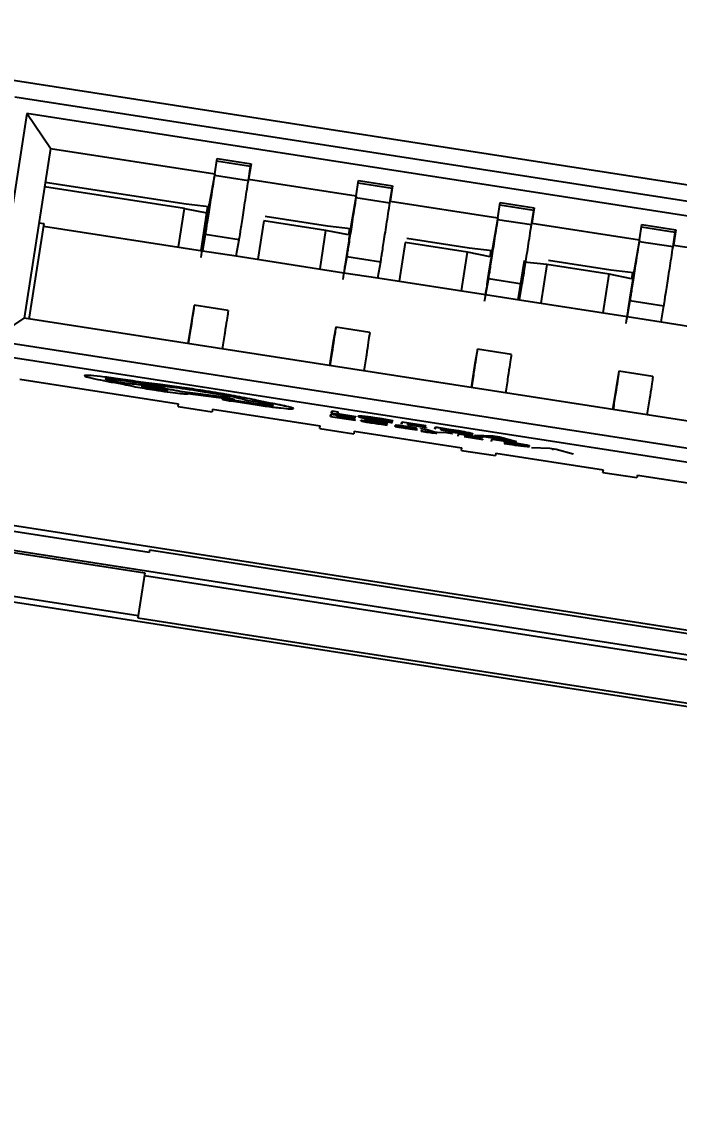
# Model space of a CAD drawing. Header units: millimetres. Extents: x -294 to 2792, y 5 to 1659.
# Drawn here: x 2318.003 to 2320.297, y 868.666 to 872.488 of the extents above; entities that cross this region are included whole.
import ezdxf

# ---------------------------------------------------------------- set-up
doc = ezdxf.new("R2010")
doc.units = ezdxf.units.MM
doc.layers.get('0').update_dxf_attribs({"lineweight": 18})
doc.styles.get("Standard").update_dxf_attribs({"font": 'txt.shx'})
doc.dimstyles.new('ISO-25', dxfattribs={"dimtxt": 2.5, "dimasz": 2.5, "dimexe": 1.25, "dimexo": 0.625, "dimtad": 1, "dimtxsty": 'Standard', "dimcen": 2.5, "dimdle": 5, "dimadec": 0, "dimazin": 0, "dimtfac": 1, "dimtmove": 0, "dimatfit": 3, "dimfxl": 1, "dimarcsym": 0})

# ---------------------------------------------------------------- blocks, each defined once
blk = doc.blocks.new('*X11')
for points in [[(2253.2207, 1111.43), (2254.388, 1111.2241), (2254.4218, 1114.829)], [(2188.2236, 742.8133), (2189.3909, 742.6075), (2188.1898, 739.2084)]]:
    blk.add_hatch(color=0).paths.add_polyline_path(points, flags=0)
at = {"color": 0, "lineweight": -2}
for p, q in [((2368.1466, 1094.7763), (2253.437, 1115.0027)), ((2253.8043, 1111.3271), (2221.9345, 930.5844)), ((2188.8073, 742.7104), (2220.6771, 923.4531)), ((2301.9145, 719.1557), (2187.205, 739.3821))]:
    blk.add_line(p, q, dxfattribs=at)
at = {"color": 0, "insert": (2221.3058, 927.0187), "char_height": 3.5, "width": 23.5, "attachment_point": 5}
blk.add_mtext('381,42', dxfattribs=at)

msp = doc.modelspace()

# ---------------------------------------------------------------- linework, layer by layer
at = {"color": 7, "linetype": 'Continuous', "lineweight": 25}
for p, q in [((2317.1299, 872.4151), (2331.592, 870.1726)), ((2322.0108, 871.6003), (2317.979, 872.2255)), ((2318.0208, 872.1685), (2317.8983, 871.3787)), ((2321.9538, 871.5586), (2318.0208, 872.1685)), ((2318.103, 872.0469), (2318.0208, 872.1685)), ((2318.103, 872.0469), (2318.0111, 871.4546)), ((2318.103, 872.0469), (2318.6761, 871.9581)), ((2318.6761, 871.9581), (2318.6844, 872.0112)), ((2318.8014, 871.9835), (2318.683, 872.0019)), ((2318.6844, 872.0112), (2318.803, 871.9928)), ((2318.803, 871.9928), (2318.7947, 871.9397)), ((2318.8014, 871.9835), (2318.803, 871.9928)), ((2318.6751, 871.9526), (2318.6574, 871.8522)), ((2318.6761, 871.9581), (2318.6751, 871.9526)), ((2318.7937, 871.9342), (2318.6751, 871.9526)), ((2318.7937, 871.9342), (2318.8014, 871.9835)), ((2318.5705, 871.8377), (2318.0823, 871.9134)), ((2318.5762, 871.8522), (2318.0846, 871.9284)), ((2318.7937, 871.9342), (2318.7947, 871.9397)), ((2318.7947, 871.9397), (2319.1702, 871.8815)), ((2319.1702, 871.8815), (2319.1785, 871.9346)), ((2319.2955, 871.9069), (2319.1771, 871.9253)), ((2319.1785, 871.9346), (2319.2971, 871.9162)), ((2319.2971, 871.9162), (2319.2888, 871.8631)), ((2319.2955, 871.9069), (2319.2971, 871.9162)), ((2319.1692, 871.876), (2319.1515, 871.7756)), ((2319.1702, 871.8815), (2319.1692, 871.876)), ((2319.1692, 871.876), (2319.2878, 871.8576)), ((2319.2878, 871.8576), (2319.2955, 871.9069)), ((2318.5496, 871.7031), (2318.5705, 871.8377)), ((2318.5705, 871.8377), (2318.649, 871.822)), ((2318.6559, 871.8434), (2318.5762, 871.8522)), ((2318.6487, 871.822), (2318.6521, 871.8438)), ((2319.2878, 871.8576), (2319.2888, 871.8631)), ((2319.2888, 871.8631), (2319.6643, 871.8048)), ((2319.6643, 871.8048), (2319.6726, 871.858)), ((2319.7896, 871.8303), (2319.6712, 871.8487)), ((2319.6726, 871.858), (2319.7912, 871.8396)), ((2319.7912, 871.8396), (2319.7829, 871.7865)), ((2319.7896, 871.8303), (2319.7912, 871.8396)), ((2318.6286, 871.6908), (2318.649, 871.822)), ((2318.8472, 871.7948), (2318.8263, 871.6601)), ((2319.0646, 871.7611), (2318.8472, 871.7948)), ((2319.0703, 871.7755), (2318.8529, 871.8092)), ((2319.6633, 871.7993), (2319.6456, 871.699)), ((2319.6643, 871.8048), (2319.6633, 871.7993)), ((2319.6633, 871.7993), (2319.7819, 871.781)), ((2319.7819, 871.781), (2319.7896, 871.8303)), ((2318.0797, 871.7848), (2318.0281, 871.452)), ((2318.0627, 871.7875), (2318.0797, 871.7848)), ((2318.0784, 871.7761), (2318.6331, 871.6901)), ((2319.0437, 871.6264), (2319.0646, 871.7611)), ((2319.143, 871.7454), (2319.0646, 871.7611)), ((2319.15, 871.7667), (2319.0703, 871.7755)), ((2319.1461, 871.7672), (2319.1428, 871.7454)), ((2319.7819, 871.781), (2319.7829, 871.7865)), ((2319.7829, 871.7865), (2320.1584, 871.7282)), ((2320.1584, 871.7282), (2320.1667, 871.7813)), ((2320.2837, 871.7537), (2320.1652, 871.7721)), ((2320.1667, 871.7813), (2320.2853, 871.763)), ((2320.2853, 871.763), (2320.277, 871.7098)), ((2320.2837, 871.7537), (2320.2853, 871.763)), ((2318.643, 871.7465), (2318.6331, 871.6901)), ((2318.7616, 871.7281), (2318.643, 871.7465)), ((2318.7516, 871.6717), (2318.7616, 871.7281)), ((2319.3413, 871.7182), (2319.3204, 871.5835)), ((2319.5587, 871.6845), (2319.3413, 871.7182)), ((2319.5644, 871.6989), (2319.347, 871.7326)), ((2320.1574, 871.7227), (2320.1397, 871.6224)), ((2320.1584, 871.7282), (2320.1574, 871.7227)), ((2320.1574, 871.7227), (2320.276, 871.7043)), ((2320.276, 871.7043), (2320.2837, 871.7537)), ((2318.6331, 871.6901), (2318.7516, 871.6717)), ((2319.5378, 871.5498), (2319.5587, 871.6845)), ((2319.6371, 871.6688), (2319.5587, 871.6845)), ((2319.6441, 871.6901), (2319.5644, 871.6989)), ((2319.6402, 871.6906), (2319.6369, 871.6688)), ((2320.276, 871.7043), (2320.277, 871.7098)), ((2320.277, 871.7098), (2320.6525, 871.6516)), ((2318.7516, 871.6717), (2319.1272, 871.6135)), ((2319.1371, 871.6698), (2319.1272, 871.6135)), ((2319.1371, 871.6698), (2319.2557, 871.6515)), ((2319.2457, 871.5951), (2319.2557, 871.6515)), ((2319.7357, 871.5188), (2319.7569, 871.6557)), ((2319.8354, 871.6416), (2319.7561, 871.6503)), ((2320.0585, 871.6223), (2319.8411, 871.656)), ((2319.1272, 871.6135), (2319.2457, 871.5951)), ((2319.8354, 871.6416), (2319.8145, 871.5069)), ((2320.0528, 871.6079), (2319.8354, 871.6416)), ((2320.0319, 871.4732), (2320.0528, 871.6079)), ((2320.1312, 871.5921), (2320.0528, 871.6079)), ((2320.1382, 871.6135), (2320.0585, 871.6223)), ((2320.1343, 871.6139), (2320.131, 871.5922)), ((2319.2457, 871.5951), (2319.6213, 871.5369)), ((2319.6312, 871.5932), (2319.6213, 871.5369)), ((2319.6312, 871.5932), (2319.7498, 871.5748)), ((2319.7398, 871.5185), (2319.7498, 871.5748)), ((2319.6213, 871.5369), (2319.7398, 871.5185)), ((2318.6048, 871.5), (2318.5948, 871.4433)), ((2318.7234, 871.4818), (2318.6048, 871.5002)), ((2319.7398, 871.5185), (2320.1153, 871.4603)), ((2320.1253, 871.5166), (2320.1153, 871.4603)), ((2320.1253, 871.5166), (2320.2439, 871.4982)), ((2320.2339, 871.4419), (2320.2439, 871.4982)), ((2317.8983, 871.3787), (2318.0111, 871.4546)), ((2321.7465, 870.8754), (2318.0111, 871.4546)), ((2320.1153, 871.4603), (2320.2339, 871.4419)), ((2318.5948, 871.4433), (2318.5828, 871.366)), ((2319.0989, 871.4234), (2319.0889, 871.3667)), ((2319.2175, 871.4052), (2319.0989, 871.4236)), ((2320.2339, 871.4419), (2320.6094, 871.3837)), ((2317.8983, 871.3787), (2321.8313, 870.7688)), ((2321.8731, 870.7118), (2317.8413, 871.337)), ((2319.0889, 871.3667), (2319.0769, 871.2893)), ((2319.593, 871.3468), (2319.583, 871.2901)), ((2319.7116, 871.3286), (2319.593, 871.3469)), ((2319.583, 871.2901), (2319.571, 871.2127)), ((2320.0871, 871.2701), (2320.0771, 871.2135)), ((2320.2057, 871.2519), (2320.0871, 871.2703)), ((2317.9956, 871.2418), (2318.5504, 871.1558)), ((2318.2222, 871.255), (2318.222, 871.254)), ((2318.2941, 871.243), (2318.2942, 871.2439)), ((2318.3611, 871.2278), (2318.3613, 871.2288)), ((2318.4362, 871.229), (2318.41, 871.2332)), ((2318.4872, 871.2234), (2318.4362, 871.229)), ((2318.4364, 871.23), (2318.4874, 871.2243)), ((2318.4872, 871.2234), (2318.4874, 871.2243)), ((2318.4663, 871.2086), (2318.4661, 871.2076)), ((2318.7092, 871.179), (2318.5548, 871.1994)), ((2318.555, 871.2003), (2318.7093, 871.18)), ((2318.5823, 871.1916), (2318.5824, 871.1921)), ((2318.5824, 871.1921), (2318.7437, 871.1709)), ((2318.6251, 871.2039), (2318.6252, 871.2049)), ((2320.0771, 871.2135), (2320.0651, 871.1361)), ((2318.5489, 871.1471), (2318.5504, 871.1558)), ((2318.5489, 871.1471), (2318.6675, 871.1287)), ((2318.7022, 871.1728), (2318.7024, 871.1738)), ((2318.7092, 871.179), (2318.7093, 871.18)), ((2318.7437, 871.1709), (2318.7092, 871.179)), ((2318.7093, 871.18), (2318.7439, 871.1719)), ((2318.7348, 871.1662), (2318.8023, 871.1557)), ((2318.7382, 871.1689), (2318.7383, 871.1698)), ((2318.745, 871.1677), (2318.7382, 871.1689)), ((2318.7383, 871.1698), (2318.7452, 871.1687)), ((2318.7437, 871.1709), (2318.7439, 871.1719)), ((2318.745, 871.1677), (2318.7452, 871.1687)), ((2318.7965, 871.1597), (2318.745, 871.1677)), ((2318.7452, 871.1687), (2318.7966, 871.1607)), ((2318.7796, 871.1772), (2318.7798, 871.1782)), ((2318.7831, 871.1699), (2318.7922, 871.1684)), ((2318.7965, 871.1597), (2318.7966, 871.1607)), ((2318.8402, 871.1648), (2318.84, 871.1638)), ((2318.8801, 871.1508), (2318.8802, 871.1518)), ((2318.669, 871.1374), (2318.6675, 871.1287)), ((2318.669, 871.1374), (2319.0445, 871.0792)), ((2318.951, 871.1398), (2318.9511, 871.1408)), ((2319.0827, 871.1194), (2319.0803, 871.1125)), ((2319.0803, 871.1125), (2319.0804, 871.1135)), ((2319.0803, 871.1125), (2319.1667, 871.0991)), ((2319.0804, 871.1135), (2319.0828, 871.1204)), ((2319.0827, 871.1194), (2319.0828, 871.1204)), ((2319.0828, 871.1204), (2319.1656, 871.1075)), ((2319.0864, 871.1303), (2319.0841, 871.1234)), ((2319.0841, 871.1234), (2319.0842, 871.1244)), ((2319.0841, 871.1234), (2319.1688, 871.1103)), ((2319.0842, 871.1244), (2319.0866, 871.1313)), ((2319.0864, 871.1303), (2319.0866, 871.1313)), ((2319.1072, 871.1271), (2319.0864, 871.1303)), ((2319.0866, 871.1313), (2319.1073, 871.1281)), ((2319.1013, 871.1101), (2319.1021, 871.1124)), ((2319.167, 871.0999), (2319.1013, 871.1101)), ((2319.1014, 871.1111), (2319.1672, 871.1009)), ((2319.1021, 871.1124), (2319.1596, 871.1035)), ((2319.1025, 871.1142), (2319.16, 871.1052)), ((2319.1051, 871.121), (2319.1072, 871.1271)), ((2319.1691, 871.1111), (2319.1051, 871.121)), ((2319.1052, 871.122), (2319.1693, 871.112)), ((2319.1072, 871.1271), (2319.1073, 871.1281)), ((2319.1655, 871.1065), (2319.1656, 871.1075)), ((2319.1688, 871.1103), (2319.1691, 871.1111)), ((2319.1693, 871.112), (2319.1691, 871.1111)), ((2319.1766, 871.1126), (2319.1767, 871.1135)), ((2319.1984, 871.1092), (2319.1985, 871.1102)), ((2319.2007, 871.1116), (2319.2009, 871.1126)), ((2319.043, 871.0705), (2319.0445, 871.0792)), ((2319.043, 871.0705), (2319.1616, 871.0521)), ((2319.1599, 871.1043), (2319.16, 871.1052)), ((2319.1667, 871.0991), (2319.167, 871.0999)), ((2319.1672, 871.1009), (2319.167, 871.0999)), ((2319.1865, 871.0974), (2319.1866, 871.0984)), ((2319.1985, 871.0981), (2319.1987, 871.0991)), ((2319.1987, 871.0991), (2319.199, 871.0999)), ((2319.199, 871.0999), (2319.1988, 871.0989)), ((2319.2071, 871.0953), (2319.2069, 871.0943)), ((2319.2126, 871.0928), (2319.2127, 871.0938)), ((2319.2135, 871.1048), (2319.2136, 871.1058)), ((2319.2251, 871.0931), (2319.2253, 871.0941)), ((2319.2253, 871.0941), (2319.2594, 871.089)), ((2319.2278, 871.0902), (2319.228, 871.0912)), ((2319.2385, 871.0932), (2319.2387, 871.0942)), ((2319.2498, 871.0872), (2319.25, 871.0882)), ((2319.2545, 871.0977), (2319.2547, 871.0987)), ((2319.2581, 871.0849), (2319.2583, 871.0859)), ((2319.2584, 871.0857), (2319.2581, 871.0849)), ((2319.2581, 871.0849), (2319.2783, 871.0818)), ((2319.2583, 871.0859), (2319.2585, 871.0866)), ((2319.2588, 871.0869), (2319.259, 871.0879)), ((2319.2601, 871.1035), (2319.2603, 871.1044)), ((2319.2981, 871.0973), (2319.2601, 871.1035)), ((2319.2603, 871.1044), (2319.2983, 871.0982)), ((2319.2794, 871.085), (2319.2795, 871.0859)), ((2319.2959, 871.0908), (2319.2962, 871.0917)), ((2319.2962, 871.0917), (2319.2963, 871.0927)), ((2319.2978, 871.0963), (2319.2981, 871.0973)), ((2319.2981, 871.0973), (2319.2983, 871.0982)), ((2319.3056, 871.0777), (2319.3058, 871.0787)), ((2319.3058, 871.0787), (2319.3061, 871.0796)), ((2319.3061, 871.0796), (2319.3059, 871.0786)), ((2319.3069, 871.0811), (2319.3071, 871.0821)), ((2319.3202, 871.0801), (2319.3203, 871.0811)), ((2319.3277, 871.0779), (2319.3279, 871.0789)), ((2319.3303, 871.0924), (2319.328, 871.0855)), ((2319.328, 871.0855), (2319.3281, 871.0865)), ((2319.3281, 871.0865), (2319.3305, 871.0934)), ((2319.3303, 871.0924), (2319.3305, 871.0934)), ((2319.4131, 871.0795), (2319.3303, 871.0924)), ((2319.3305, 871.0934), (2319.4133, 871.0805)), ((2319.3514, 871.0733), (2319.3319, 871.0768)), ((2319.3369, 871.0749), (2319.3579, 871.0712)), ((2319.3389, 871.073), (2319.339, 871.074)), ((2319.349, 871.0831), (2319.3498, 871.0854)), ((2319.4147, 871.0729), (2319.349, 871.0831)), ((2319.3491, 871.0841), (2319.4148, 871.0739)), ((2319.3498, 871.0854), (2319.4073, 871.0765)), ((2319.3501, 871.0862), (2319.3508, 871.0884)), ((2319.4075, 871.0773), (2319.3501, 871.0862)), ((2319.3502, 871.0872), (2319.4077, 871.0783)), ((2319.3508, 871.0884), (2319.4129, 871.0788)), ((2319.3521, 871.0756), (2319.3523, 871.0766)), ((2319.3793, 871.0711), (2319.3521, 871.0756)), ((2319.3523, 871.0766), (2319.3794, 871.0721)), ((2319.3629, 871.0699), (2319.363, 871.0709)), ((2319.3771, 871.0687), (2319.3773, 871.0697)), ((2319.3793, 871.0711), (2319.3794, 871.0721)), ((2319.3953, 871.0688), (2319.3954, 871.0697)), ((2319.3954, 871.0697), (2319.418, 871.0662)), ((2319.4073, 871.0765), (2319.4075, 871.0773)), ((2319.4075, 871.0773), (2319.4077, 871.0783)), ((2319.4129, 871.0788), (2319.4131, 871.0795)), ((2319.4131, 871.0795), (2319.4133, 871.0805)), ((2319.4144, 871.0721), (2319.4147, 871.0729)), ((2319.4148, 871.0739), (2319.4147, 871.0729)), ((2319.4472, 871.0743), (2319.4448, 871.0674)), ((2319.4448, 871.0674), (2319.4449, 871.0684)), ((2319.4449, 871.0684), (2319.4473, 871.0752)), ((2319.4472, 871.0743), (2319.4473, 871.0752)), ((2319.493, 871.0671), (2319.4472, 871.0743)), ((2319.4473, 871.0752), (2319.4932, 871.0681)), ((2319.4658, 871.0649), (2319.4677, 871.0702)), ((2319.4677, 871.0702), (2319.4919, 871.0665)), ((2319.1631, 871.0608), (2319.1616, 871.0521)), ((2319.1631, 871.0608), (2319.5386, 871.0026)), ((2319.3972, 871.0617), (2319.397, 871.061)), ((2319.397, 871.061), (2319.4099, 871.0589)), ((2319.3971, 871.062), (2319.3974, 871.0627)), ((2319.4086, 871.0599), (2319.3972, 871.0617)), ((2319.4178, 871.0653), (2319.418, 871.0662)), ((2319.418, 871.0662), (2319.4467, 871.0579)), ((2319.4295, 871.0573), (2319.4296, 871.0583)), ((2319.4296, 871.0583), (2319.4388, 871.0579)), ((2319.4465, 871.0569), (2319.4467, 871.0579)), ((2319.4467, 871.0579), (2319.449, 871.0571)), ((2319.452, 871.0561), (2319.4494, 871.056)), ((2319.4495, 871.057), (2319.4521, 871.057)), ((2319.452, 871.0561), (2319.4521, 871.057)), ((2319.4521, 871.057), (2319.4848, 871.0559)), ((2319.4892, 871.0613), (2319.4658, 871.0649)), ((2319.4893, 871.0623), (2319.466, 871.0659)), ((2319.4848, 871.0559), (2319.4846, 871.0549)), ((2319.4848, 871.0559), (2319.5057, 871.0526)), ((2319.4892, 871.0613), (2319.4893, 871.0623)), ((2319.493, 871.0671), (2319.4932, 871.0681)), ((2319.5055, 871.0516), (2319.5057, 871.0526)), ((2319.5255, 871.0434), (2319.5257, 871.0443)), ((2319.5257, 871.0443), (2319.528, 871.0512)), ((2319.5279, 871.0502), (2319.528, 871.0512)), ((2319.528, 871.0512), (2319.6108, 871.0383)), ((2319.5372, 871.0546), (2319.5374, 871.0556)), ((2319.5467, 871.0419), (2319.6124, 871.0317)), ((2319.5478, 871.045), (2319.6052, 871.0361)), ((2319.5535, 871.0568), (2319.5537, 871.0578)), ((2319.5551, 871.0539), (2319.5552, 871.0549)), ((2319.5769, 871.0506), (2319.5771, 871.0516)), ((2319.5846, 871.0457), (2319.5848, 871.0467)), ((2319.6482, 871.043), (2319.5846, 871.0457)), ((2319.5846, 871.0457), (2319.6075, 871.0421)), ((2319.5848, 871.0467), (2319.6484, 871.044)), ((2319.6051, 871.0351), (2319.6052, 871.0361)), ((2319.6075, 871.0421), (2319.6236, 871.0416)), ((2319.6107, 871.0374), (2319.6108, 871.0383)), ((2319.6124, 871.0317), (2319.6122, 871.0307)), ((2319.6236, 871.0416), (2319.6906, 871.0312)), ((2319.6555, 871.0405), (2319.6305, 871.0413)), ((2319.6305, 871.0413), (2319.6844, 871.033)), ((2319.6766, 871.0352), (2319.6389, 871.041)), ((2319.6425, 871.0262), (2319.6449, 871.0331)), ((2319.6447, 871.0321), (2319.6449, 871.0331)), ((2319.6449, 871.0331), (2319.6907, 871.0259)), ((2319.6482, 871.043), (2319.6484, 871.044)), ((2319.6704, 871.0396), (2319.6482, 871.043)), ((2319.6484, 871.044), (2319.6706, 871.0406)), ((2319.6583, 871.0405), (2319.6555, 871.0405)), ((2319.6583, 871.0405), (2319.6611, 871.0396)), ((2319.6844, 871.033), (2319.6611, 871.0396)), ((2319.6706, 871.0406), (2319.6704, 871.0396)), ((2319.7293, 871.0232), (2319.6704, 871.0396)), ((2319.6706, 871.0406), (2319.7294, 871.0242)), ((2319.6906, 871.0312), (2319.7063, 871.0268)), ((2319.5371, 870.9939), (2319.5386, 871.0026)), ((2319.5371, 870.9939), (2319.6557, 870.9755)), ((2319.6423, 871.0252), (2319.6425, 871.0262)), ((2319.6867, 871.0191), (2319.6869, 871.0201)), ((2319.6906, 871.0249), (2319.6907, 871.0259)), ((2319.7063, 871.0268), (2319.7293, 871.0232)), ((2319.7293, 871.0232), (2319.7294, 871.0242)), ((2319.7347, 871.0124), (2319.7349, 871.0134)), ((2319.7511, 871.0146), (2319.7512, 871.0156)), ((2319.7526, 871.0118), (2319.7528, 871.0127)), ((2319.7745, 871.0084), (2319.7746, 871.0094)), ((2319.7821, 871.0035), (2319.7823, 871.0045)), ((2319.7823, 871.0045), (2319.8459, 871.0018)), ((2319.8458, 871.0008), (2319.8459, 871.0018)), ((2319.8459, 871.0018), (2319.8681, 870.9984)), ((2319.8559, 870.9983), (2319.8531, 870.9983)), ((2319.8559, 870.9983), (2319.8587, 870.9974)), ((2319.8681, 870.9984), (2319.868, 870.9974)), ((2319.8681, 870.9984), (2319.927, 870.982)), ((2319.6572, 870.9842), (2319.6557, 870.9755)), ((2319.6572, 870.9842), (2320.0327, 870.926)), ((2319.9268, 870.981), (2319.927, 870.982)), ((2320.0312, 870.9173), (2320.0327, 870.926)), ((2320.0312, 870.9173), (2320.1498, 870.8989)), ((2320.1513, 870.9076), (2320.1498, 870.8989)), ((2320.1513, 870.9076), (2320.5268, 870.8493)), ((2318.4477, 870.6373), (2317.5188, 870.7813)), ((2321.6163, 870.166), (2317.9175, 870.7396)), ((2317.5032, 870.7106), (2318.4321, 870.5665)), ((2321.9936, 870.0209), (2317.5043, 870.7171)), ((2318.4492, 870.646), (2318.4477, 870.6373)), ((2321.0808, 870.2379), (2318.4492, 870.646)), ((2317.4802, 870.5625), (2318.4091, 870.4184)), ((2318.4321, 870.5665), (2318.4091, 870.4184)), ((2318.4307, 870.5578), (2321.0621, 870.1498)), ((2317.872, 870.4817), (2321.5708, 869.9082)), ((2318.4091, 870.4184), (2318.4076, 870.4098)), ((2318.4076, 870.4098), (2321.0391, 870.0017))]:
    msp.add_line(p, q, dxfattribs=at)
for points in [[(2318.6751, 871.9526), (2318.6711, 871.9266), (2318.663, 871.8746), (2318.6526, 871.8073), (2318.645, 871.7588), (2318.6437, 871.7506), (2318.643, 871.7465)], [(2318.7616, 871.7281), (2318.7622, 871.7322), (2318.7636, 871.7404), (2318.7711, 871.7889), (2318.7816, 871.8562), (2318.7897, 871.9082), (2318.7937, 871.9342)], [(2319.1692, 871.876), (2319.1652, 871.85), (2319.1571, 871.7979), (2319.1467, 871.7307), (2319.1391, 871.6822), (2319.1378, 871.6739), (2319.1371, 871.6698)], [(2319.2557, 871.6515), (2319.2563, 871.6556), (2319.2577, 871.6638), (2319.2652, 871.7123), (2319.2757, 871.7796), (2319.2838, 871.8316), (2319.2878, 871.8576)], [(2319.6633, 871.7993), (2319.6593, 871.7733), (2319.6512, 871.7213), (2319.6407, 871.6541), (2319.6332, 871.6055), (2319.6318, 871.5973), (2319.6312, 871.5932)], [(2319.7498, 871.5748), (2319.7504, 871.5789), (2319.7517, 871.5872), (2319.7593, 871.6357), (2319.7698, 871.7029), (2319.7779, 871.755), (2319.7819, 871.781)], [(2320.1574, 871.7227), (2320.1534, 871.6967), (2320.1453, 871.6447), (2320.1348, 871.5774), (2320.1273, 871.5289), (2320.1259, 871.5207), (2320.1253, 871.5166)], [(2320.2439, 871.4982), (2320.2445, 871.5023), (2320.2458, 871.5105), (2320.2534, 871.5591), (2320.2639, 871.6263), (2320.272, 871.6783), (2320.276, 871.7043)], [(2318.6048, 871.5), (2318.6046, 871.4989), (2318.6044, 871.4968), (2318.5999, 871.4679), (2318.5932, 871.4239), (2318.5871, 871.3847), (2318.5841, 871.3652)], [(2318.7234, 871.4816), (2318.7232, 871.4805), (2318.7229, 871.4784), (2318.7185, 871.4495), (2318.7117, 871.4055), (2318.7057, 871.3663), (2318.7027, 871.3468)], [(2319.0989, 871.4234), (2319.0987, 871.4223), (2319.0985, 871.4202), (2319.094, 871.3913), (2319.0872, 871.3473), (2319.0812, 871.3081), (2319.0782, 871.2886)], [(2319.2175, 871.405), (2319.2173, 871.4039), (2319.217, 871.4018), (2319.2126, 871.3729), (2319.2058, 871.3289), (2319.1998, 871.2897), (2319.1967, 871.2702)], [(2319.593, 871.3468), (2319.5928, 871.3457), (2319.5926, 871.3436), (2319.5881, 871.3147), (2319.5813, 871.2706), (2319.5753, 871.2315), (2319.5723, 871.2119)], [(2319.7116, 871.3284), (2319.7114, 871.3273), (2319.7111, 871.3252), (2319.7067, 871.2963), (2319.6999, 871.2523), (2319.6939, 871.2131), (2319.6908, 871.1935)], [(2320.0871, 871.2701), (2320.0869, 871.2691), (2320.0866, 871.267), (2320.0822, 871.2381), (2320.0754, 871.194), (2320.0694, 871.1549), (2320.0664, 871.1353)], [(2320.2057, 871.2517), (2320.2055, 871.2507), (2320.2052, 871.2486), (2320.2008, 871.2197), (2320.194, 871.1756), (2320.188, 871.1365), (2320.1849, 871.1169)]]:
    msp.add_open_spline(points, degree=3, dxfattribs=at)
for points, knots in [([(2318.6289, 871.6665), (2318.6308, 871.6788), (2318.6346, 871.7034), (2318.6443, 871.7664), (2318.6517, 871.8146), (2318.656, 871.843), (2318.657, 871.8492), (2318.6574, 871.8522)], [0, 0, 0, 0, 0.0467611, 0.0938403, 0.1404632, 0.1647038, 0.187858, 0.187858, 0.187858, 0.187858]), ([(2319.1515, 871.7756), (2319.1511, 871.7726), (2319.1501, 871.7664), (2319.1458, 871.738), (2319.1384, 871.6897), (2319.1286, 871.6268), (2319.1249, 871.6022), (2319.123, 871.5899)], [0, 0, 0, 0, 0.0231543, 0.0473948, 0.0940177, 0.1410969, 0.187858, 0.187858, 0.187858, 0.187858]), ([(2319.6456, 871.699), (2319.6452, 871.696), (2319.6442, 871.6898), (2319.6399, 871.6614), (2319.6324, 871.6131), (2319.6227, 871.5502), (2319.619, 871.5256), (2319.6171, 871.5133)], [0, 0, 0, 0, 0.0231543, 0.0473948, 0.0940177, 0.1410969, 0.187858, 0.187858, 0.187858, 0.187858]), ([(2320.1397, 871.6224), (2320.1393, 871.6193), (2320.1383, 871.6132), (2320.134, 871.5847), (2320.1265, 871.5365), (2320.1168, 871.4736), (2320.1131, 871.449), (2320.1112, 871.4367)], [0, 0, 0, 0, 0.0231543, 0.0473948, 0.0940177, 0.1410969, 0.187858, 0.187858, 0.187858, 0.187858]), ([(2318.2777, 871.2513), (2318.2617, 871.2529), (2318.2298, 871.2562), (2318.2246, 871.2548), (2318.222, 871.2541)], [0, 0, 0, 0, 0.02789511, 0.05591201, 0.05591201, 0.05591201, 0.05591201]), ([(2318.222, 871.2541), (2318.2237, 871.2528), (2318.2271, 871.2502), (2318.2545, 871.2442), (2318.2682, 871.2413)], [0, 0, 0, 0, 0.02400977, 0.04811445, 0.04811445, 0.04811445, 0.04811445]), ([(2318.2682, 871.2413), (2318.2812, 871.2387), (2318.3073, 871.2335), (2318.3416, 871.2276), (2318.3588, 871.2247)], [0, 0, 0, 0, 0.0460422, 0.09213327, 0.09213327, 0.09213327, 0.09213327]), ([(2318.41, 871.2332), (2318.3853, 871.2369), (2318.3357, 871.2444), (2318.2971, 871.249), (2318.2777, 871.2513)], [0, 0, 0, 0, 0.0665093, 0.1335012, 0.1335012, 0.1335012, 0.1335012]), ([(2318.2941, 871.243), (2318.2958, 871.2434), (2318.2993, 871.2442), (2318.3273, 871.2415), (2318.365, 871.2369), (2318.3951, 871.2323), (2318.4101, 871.2301)], [0, 0, 0, 0, 0.0292633, 0.0584715, 0.0878369, 0.1169135, 0.1169135, 0.1169135, 0.1169135]), ([(2318.3611, 871.2278), (2318.3515, 871.2295), (2318.3324, 871.233), (2318.3111, 871.2374), (2318.2963, 871.2411), (2318.2948, 871.2423), (2318.2941, 871.243)], [0, 0, 0, 0, 0.01714295, 0.03404548, 0.0516006, 0.06891423, 0.06891423, 0.06891423, 0.06891423]), ([(2318.2942, 871.2439), (2318.295, 871.2433), (2318.2965, 871.2421), (2318.3113, 871.2384), (2318.3325, 871.234), (2318.3516, 871.2305), (2318.3613, 871.2288)], [0, 0, 0, 0, 0.01731363, 0.03486876, 0.05177128, 0.06891423, 0.06891423, 0.06891423, 0.06891423]), ([(2318.3588, 871.2247), (2318.3633, 871.2235), (2318.3721, 871.2212), (2318.3983, 871.216), (2318.4302, 871.2103), (2318.4543, 871.2064), (2318.4663, 871.2045)], [0, 0, 0, 0, 0.0271003, 0.0540914, 0.081801, 0.1093597, 0.1093597, 0.1093597, 0.1093597]), ([(2318.4697, 871.2143), (2318.4578, 871.2161), (2318.4341, 871.2197), (2318.4025, 871.2239), (2318.3762, 871.2269), (2318.3661, 871.2275), (2318.3611, 871.2278)], [0, 0, 0, 0, 0.0277388, 0.0553792, 0.0826536, 0.1094305, 0.1094305, 0.1094305, 0.1094305]), ([(2318.3613, 871.2288), (2318.3663, 871.2285), (2318.3764, 871.2279), (2318.4026, 871.2249), (2318.4343, 871.2207), (2318.458, 871.2171), (2318.4698, 871.2153)], [0, 0, 0, 0, 0.026777, 0.0540514, 0.0816918, 0.1094305, 0.1094305, 0.1094305, 0.1094305]), ([(2318.4101, 871.2301), (2318.4206, 871.2284), (2318.442, 871.225), (2318.4609, 871.2217), (2318.4704, 871.2199)], [0, 0, 0, 0, 0.03021804, 0.06117555, 0.06117555, 0.06117555, 0.06117555]), ([(2318.6251, 871.2039), (2318.6006, 871.2077), (2318.5512, 871.2152), (2318.5087, 871.2206), (2318.4872, 871.2234)], [0, 0, 0, 0, 0.0691018, 0.1391897, 0.1391897, 0.1391897, 0.1391897]), ([(2318.4874, 871.2243), (2318.5088, 871.2216), (2318.5514, 871.2161), (2318.6007, 871.2087), (2318.6252, 871.2049)], [0, 0, 0, 0, 0.0700743, 0.1391897, 0.1391897, 0.1391897, 0.1391897]), ([(2318.4675, 871.2114), (2318.4617, 871.2123), (2318.4501, 871.214), (2318.4377, 871.2156), (2318.43, 871.2164), (2318.4241, 871.2168), (2318.4218, 871.2167), (2318.4225, 871.216), (2318.4257, 871.215), (2318.4325, 871.2135), (2318.4413, 871.2118), (2318.4515, 871.21), (2318.4602, 871.2086), (2318.4661, 871.2076)], [0, 0, 0, 0, 0.01116646, 0.02236917, 0.02802323, 0.03356626, 0.0452326, 0.05089817, 0.05644476, 0.0680996, 0.0736696, 0.0791281, 0.09056511, 0.09056511, 0.09056511, 0.09056511]), ([(2318.4661, 871.2076), (2318.472, 871.2067), (2318.4838, 871.205), (2318.4963, 871.2034), (2318.5039, 871.2026), (2318.5095, 871.2022), (2318.5118, 871.2024), (2318.5111, 871.203), (2318.5079, 871.2041), (2318.5011, 871.2056), (2318.4923, 871.2073), (2318.4821, 871.2091), (2318.4734, 871.2105), (2318.4675, 871.2114)], [0, 0, 0, 0, 0.01139743, 0.02276281, 0.02833316, 0.033792, 0.04522972, 0.05089658, 0.05644387, 0.06809783, 0.07366818, 0.07912702, 0.09056474, 0.09056474, 0.09056474, 0.09056474]), ([(2318.4676, 871.2124), (2318.4735, 871.2115), (2318.4823, 871.2101), (2318.4924, 871.2082), (2318.5012, 871.2065), (2318.508, 871.205), (2318.5113, 871.204), (2318.5119, 871.2034), (2318.5097, 871.2032), (2318.504, 871.2036), (2318.4964, 871.2044), (2318.484, 871.206), (2318.4722, 871.2077), (2318.4663, 871.2086)], [0, 0, 0, 0, 0.01143772, 0.01689656, 0.02246691, 0.03412087, 0.03966816, 0.04533502, 0.05677274, 0.06223158, 0.06780193, 0.07916731, 0.09056474, 0.09056474, 0.09056474, 0.09056474]), ([(2318.4663, 871.2045), (2318.4814, 871.2022), (2318.5115, 871.1977), (2318.5492, 871.1931), (2318.5769, 871.1904), (2318.5805, 871.1912), (2318.5823, 871.1916)], [0, 0, 0, 0, 0.0292625, 0.0584698, 0.0878342, 0.11691, 0.11691, 0.11691, 0.11691]), ([(2318.5548, 871.1994), (2318.5492, 871.2005), (2318.5382, 871.2027), (2318.5175, 871.2065), (2318.4944, 871.2104), (2318.4781, 871.213), (2318.4697, 871.2143)], [0, 0, 0, 0, 0.02193979, 0.04294562, 0.06410115, 0.08646826, 0.08646826, 0.08646826, 0.08646826]), ([(2318.4704, 871.2199), (2318.4773, 871.2196), (2318.4909, 871.2188), (2318.5284, 871.2146), (2318.574, 871.2086), (2318.6081, 871.2034), (2318.6252, 871.2008)], [0, 0, 0, 0, 0.0386988, 0.0769781, 0.1164241, 0.1560237, 0.1560237, 0.1560237, 0.1560237]), ([(2318.7796, 871.1772), (2318.7565, 871.1816), (2318.7107, 871.1903), (2318.6534, 871.1994), (2318.6251, 871.2039)], [0, 0, 0, 0, 0.0793429, 0.1568682, 0.1568682, 0.1568682, 0.1568682]), ([(2318.6252, 871.2049), (2318.6535, 871.2004), (2318.7108, 871.1913), (2318.7566, 871.1826), (2318.7798, 871.1782)], [0, 0, 0, 0, 0.0775492, 0.1568682, 0.1568682, 0.1568682, 0.1568682]), ([(2318.6252, 871.2008), (2318.6449, 871.1977), (2318.6844, 871.1914), (2318.734, 871.1822), (2318.7716, 871.1742), (2318.7793, 871.1713), (2318.7831, 871.1699)], [0, 0, 0, 0, 0.0404624, 0.080884, 0.1212287, 0.1610673, 0.1610673, 0.1610673, 0.1610673]), ([(2318.7382, 871.1689), (2318.7334, 871.1696), (2318.7264, 871.1706), (2318.7182, 871.1717), (2318.7111, 871.1725), (2318.7041, 871.1732), (2318.7028, 871.173), (2318.7022, 871.1728)], [0, 0, 0, 0, 0.00922562, 0.01364022, 0.01815789, 0.02722086, 0.03623776, 0.03623776, 0.03623776, 0.03623776]), ([(2318.7022, 871.1728), (2318.7026, 871.1726), (2318.7035, 871.172), (2318.7111, 871.1703), (2318.7217, 871.1683), (2318.7305, 871.1669), (2318.7348, 871.1662)], [0, 0, 0, 0, 0.00845102, 0.01669702, 0.02511, 0.03336144, 0.03336144, 0.03336144, 0.03336144]), ([(2318.7024, 871.1738), (2318.703, 871.1739), (2318.7042, 871.1742), (2318.7113, 871.1735), (2318.7183, 871.1727), (2318.7266, 871.1716), (2318.7336, 871.1706), (2318.7383, 871.1698)], [0, 0, 0, 0, 0.0090169, 0.01807987, 0.02259755, 0.02701214, 0.03623776, 0.03623776, 0.03623776, 0.03623776]), ([(2318.84, 871.1638), (2318.8329, 871.1657), (2318.8184, 871.1694), (2318.7927, 871.1746), (2318.7796, 871.1772)], [0, 0, 0, 0, 0.03030293, 0.06187633, 0.06187633, 0.06187633, 0.06187633]), ([(2318.7798, 871.1782), (2318.7929, 871.1756), (2318.8185, 871.1704), (2318.8331, 871.1666), (2318.8402, 871.1648)], [0, 0, 0, 0, 0.03156515, 0.06187633, 0.06187633, 0.06187633, 0.06187633]), ([(2318.7922, 871.1684), (2318.804, 871.1666), (2318.8216, 871.1638), (2318.842, 871.1601), (2318.8595, 871.1567), (2318.877, 871.1528), (2318.879, 871.1515), (2318.8801, 871.1508)], [0, 0, 0, 0, 0.02252777, 0.03353555, 0.04496303, 0.06751067, 0.08976928, 0.08976928, 0.08976928, 0.08976928]), ([(2318.8801, 871.1508), (2318.8789, 871.1505), (2318.8764, 871.1498), (2318.8568, 871.1516), (2318.8297, 871.1548), (2318.8075, 871.1581), (2318.7965, 871.1597)], [0, 0, 0, 0, 0.02126665, 0.0421658, 0.0632956, 0.08426197, 0.08426197, 0.08426197, 0.08426197]), ([(2318.7966, 871.1607), (2318.8077, 871.1591), (2318.8299, 871.1558), (2318.8569, 871.1526), (2318.8766, 871.1508), (2318.879, 871.1514), (2318.8802, 871.1518)], [0, 0, 0, 0, 0.02096637, 0.04209618, 0.06299532, 0.08426197, 0.08426197, 0.08426197, 0.08426197]), ([(2318.8023, 871.1557), (2318.8221, 871.1528), (2318.8618, 871.1469), (2318.8919, 871.1435), (2318.9071, 871.1417)], [0, 0, 0, 0, 0.0525635, 0.105712, 0.105712, 0.105712, 0.105712]), ([(2318.951, 871.1398), (2318.9495, 871.1408), (2318.9465, 871.1428), (2318.9214, 871.1486), (2318.8863, 871.1557), (2318.8554, 871.1611), (2318.84, 871.1638)], [0, 0, 0, 0, 0.0283259, 0.0568463, 0.0854484, 0.1137485, 0.1137485, 0.1137485, 0.1137485]), ([(2318.8402, 871.1648), (2318.8555, 871.1621), (2318.8864, 871.1567), (2318.9216, 871.1496), (2318.9467, 871.1437), (2318.9496, 871.1418), (2318.9511, 871.1408)], [0, 0, 0, 0, 0.0283, 0.0569022, 0.0854226, 0.1137485, 0.1137485, 0.1137485, 0.1137485]), ([(2318.9071, 871.1417), (2318.9196, 871.1405), (2318.9448, 871.138), (2318.9489, 871.1392), (2318.951, 871.1398)], [0, 0, 0, 0, 0.02200684, 0.04410355, 0.04410355, 0.04410355, 0.04410355]), ([(2319.2007, 871.1116), (2319.1971, 871.112), (2319.1898, 871.1128), (2319.1793, 871.1134), (2319.1777, 871.1129), (2319.1766, 871.1126)], [0, 0, 0, 0, 0.00580925, 0.01163457, 0.02427181, 0.02427181, 0.02427181, 0.02427181]), ([(2319.1766, 871.1126), (2319.1772, 871.1119), (2319.1782, 871.1111), (2319.1869, 871.1088), (2319.1932, 871.1075), (2319.1963, 871.1069)], [0, 0, 0, 0, 0.01085038, 0.01580585, 0.02070058, 0.02070058, 0.02070058, 0.02070058]), ([(2319.1767, 871.1135), (2319.1778, 871.1139), (2319.1795, 871.1144), (2319.1899, 871.1137), (2319.1972, 871.113), (2319.2009, 871.1126)], [0, 0, 0, 0, 0.01263724, 0.01846256, 0.02427181, 0.02427181, 0.02427181, 0.02427181]), ([(2319.1963, 871.1069), (2319.1999, 871.1062), (2319.2069, 871.1048), (2319.2251, 871.1015), (2319.2406, 871.099), (2319.2512, 871.0973)], [0, 0, 0, 0, 0.01348136, 0.02686563, 0.05573109, 0.05573109, 0.05573109, 0.05573109]), ([(2319.1984, 871.1092), (2319.1992, 871.1095), (2319.2003, 871.1099), (2319.2079, 871.1095), (2319.2133, 871.1089), (2319.216, 871.1087)], [0, 0, 0, 0, 0.00933369, 0.01355931, 0.0177063, 0.0177063, 0.0177063, 0.0177063]), ([(2319.2135, 871.1048), (2319.2111, 871.1053), (2319.2062, 871.1063), (2319.1996, 871.1081), (2319.1989, 871.1087), (2319.1984, 871.1092)], [0, 0, 0, 0, 0.00372789, 0.00751823, 0.01583709, 0.01583709, 0.01583709, 0.01583709]), ([(2319.1985, 871.1102), (2319.199, 871.1097), (2319.1997, 871.109), (2319.2064, 871.1073), (2319.2112, 871.1063), (2319.2136, 871.1058)], [0, 0, 0, 0, 0.00831887, 0.0121092, 0.01583709, 0.01583709, 0.01583709, 0.01583709]), ([(2319.2601, 871.1035), (2319.2489, 871.1051), (2319.2324, 871.1076), (2319.2128, 871.1102), (2319.2047, 871.1111), (2319.2007, 871.1116)], [0, 0, 0, 0, 0.03054915, 0.04509964, 0.05996832, 0.05996832, 0.05996832, 0.05996832]), ([(2319.2009, 871.1126), (2319.2049, 871.1121), (2319.2129, 871.1112), (2319.2326, 871.1086), (2319.2491, 871.1061), (2319.2603, 871.1044)], [0, 0, 0, 0, 0.01486868, 0.02941917, 0.05996832, 0.05996832, 0.05996832, 0.05996832]), ([(2319.216, 871.1087), (2319.2189, 871.1083), (2319.2248, 871.1077), (2319.2394, 871.1057), (2319.2517, 871.1039), (2319.26, 871.1026)], [0, 0, 0, 0, 0.0109795, 0.02174217, 0.04448854, 0.04448854, 0.04448854, 0.04448854]), ([(2319.2251, 871.0931), (2319.2194, 871.0939), (2319.2091, 871.0955), (2319.1978, 871.0969), (2319.1919, 871.0975), (2319.1875, 871.0978), (2319.1869, 871.0976), (2319.1865, 871.0974)], [0, 0, 0, 0, 0.01133013, 0.02065506, 0.02499063, 0.0293648, 0.03897393, 0.03897393, 0.03897393, 0.03897393]), ([(2319.1865, 871.0974), (2319.1869, 871.0971), (2319.1875, 871.0967), (2319.1916, 871.0957), (2319.1945, 871.0951), (2319.196, 871.0948)], [0, 0, 0, 0, 0.005114696, 0.007494382, 0.009881789, 0.009881789, 0.009881789, 0.009881789]), ([(2319.1866, 871.0984), (2319.1871, 871.0986), (2319.1877, 871.0988), (2319.1921, 871.0985), (2319.198, 871.0979), (2319.2092, 871.0964), (2319.2196, 871.0949), (2319.2253, 871.0941)], [0, 0, 0, 0, 0.00960913, 0.0139833, 0.01831887, 0.0276438, 0.03897393, 0.03897393, 0.03897393, 0.03897393]), ([(2319.196, 871.0948), (2319.1997, 871.0941), (2319.2076, 871.0927), (2319.2173, 871.0911), (2319.2224, 871.0903)], [0, 0, 0, 0, 0.01265858, 0.02679759, 0.02679759, 0.02679759, 0.02679759]), ([(2319.1985, 871.0981), (2319.2044, 871.0974), (2319.2158, 871.0959), (2319.2296, 871.0939), (2319.2364, 871.0928)], [0, 0, 0, 0, 0.01947796, 0.03821452, 0.03821452, 0.03821452, 0.03821452]), ([(2319.2385, 871.0932), (2319.2313, 871.0943), (2319.2174, 871.0965), (2319.2049, 871.0981), (2319.1988, 871.0989)], [0, 0, 0, 0, 0.02065758, 0.04009886, 0.04009886, 0.04009886, 0.04009886]), ([(2319.199, 871.0999), (2319.205, 871.0991), (2319.2175, 871.0975), (2319.2315, 871.0953), (2319.2387, 871.0942)], [0, 0, 0, 0, 0.01944128, 0.04009886, 0.04009886, 0.04009886, 0.04009886]), ([(2319.2069, 871.0943), (2319.2072, 871.0944), (2319.2077, 871.0945), (2319.21, 871.0944), (2319.2117, 871.0942), (2319.2125, 871.0941)], [0, 0, 0, 0, 0.002946163, 0.004278818, 0.005583458, 0.005583458, 0.005583458, 0.005583458]), ([(2319.2126, 871.0928), (2319.2117, 871.093), (2319.21, 871.0934), (2319.2076, 871.0939), (2319.2072, 871.0942), (2319.2069, 871.0943)], [0, 0, 0, 0, 0.001463346, 0.002887096, 0.005845805, 0.005845805, 0.005845805, 0.005845805]), ([(2319.2127, 871.0938), (2319.2119, 871.094), (2319.2102, 871.0943), (2319.2077, 871.0949), (2319.2073, 871.0951), (2319.2071, 871.0953)], [0, 0, 0, 0, 0.001463346, 0.002887096, 0.005845805, 0.005845805, 0.005845805, 0.005845805]), ([(2319.2125, 871.0941), (2319.215, 871.0938), (2319.221, 871.093), (2319.228, 871.092), (2319.2321, 871.0914)], [0, 0, 0, 0, 0.0082957, 0.01977335, 0.01977335, 0.01977335, 0.01977335]), ([(2319.2278, 871.0902), (2319.2249, 871.0907), (2319.2193, 871.0916), (2319.2147, 871.0924), (2319.2126, 871.0928)], [0, 0, 0, 0, 0.0081713, 0.01551479, 0.01551479, 0.01551479, 0.01551479]), ([(2319.228, 871.0912), (2319.2251, 871.0917), (2319.2195, 871.0926), (2319.2149, 871.0934), (2319.2127, 871.0938)], [0, 0, 0, 0, 0.00817096, 0.01551479, 0.01551479, 0.01551479, 0.01551479]), ([(2319.2545, 871.0977), (2319.2467, 871.0989), (2319.2351, 871.1008), (2319.2216, 871.1032), (2319.2162, 871.1043), (2319.2135, 871.1048)], [0, 0, 0, 0, 0.02120127, 0.03131062, 0.04167009, 0.04167009, 0.04167009, 0.04167009]), ([(2319.2136, 871.1058), (2319.2163, 871.1053), (2319.2218, 871.1042), (2319.2353, 871.1017), (2319.2468, 871.0999), (2319.2547, 871.0987)], [0, 0, 0, 0, 0.01035933, 0.02046861, 0.04167009, 0.04167009, 0.04167009, 0.04167009]), ([(2319.2224, 871.0903), (2319.2261, 871.0898), (2319.2332, 871.0887), (2319.2431, 871.0873), (2319.2516, 871.0863), (2319.2557, 871.0859), (2319.2579, 871.0857)], [0, 0, 0, 0, 0.00920239, 0.01780512, 0.02645362, 0.0357838, 0.0357838, 0.0357838, 0.0357838]), ([(2319.2498, 871.0872), (2319.2467, 871.0876), (2319.2403, 871.0884), (2319.232, 871.0896), (2319.2278, 871.0902)], [0, 0, 0, 0, 0.01096798, 0.02220644, 0.02220644, 0.02220644, 0.02220644]), ([(2319.25, 871.0882), (2319.2468, 871.0886), (2319.2404, 871.0893), (2319.2322, 871.0906), (2319.228, 871.0912)], [0, 0, 0, 0, 0.01096863, 0.02220644, 0.02220644, 0.02220644, 0.02220644]), ([(2319.2364, 871.0928), (2319.2399, 871.0923), (2319.2449, 871.0915), (2319.2506, 871.0904), (2319.2539, 871.0898), (2319.2564, 871.0892), (2319.2589, 871.0885), (2319.2591, 871.0882), (2319.2592, 871.088)], [0, 0, 0, 0, 0.00585333, 0.00844205, 0.01098494, 0.01363772, 0.01653842, 0.02346392, 0.02346392, 0.02346392, 0.02346392]), ([(2319.2794, 871.0849), (2319.2791, 871.0853), (2319.2787, 871.0857), (2319.2743, 871.0869), (2319.2697, 871.0879), (2319.2638, 871.0891), (2319.2535, 871.0909), (2319.2447, 871.0923), (2319.2385, 871.0932)], [0, 0, 0, 0, 0.01169979, 0.01666294, 0.02130095, 0.02588416, 0.03069217, 0.04186168, 0.04186168, 0.04186168, 0.04186168]), ([(2319.2387, 871.0942), (2319.2448, 871.0932), (2319.2537, 871.0919), (2319.2639, 871.09), (2319.2699, 871.0889), (2319.2744, 871.0879), (2319.2789, 871.0867), (2319.2793, 871.0862), (2319.2795, 871.0859)], [0, 0, 0, 0, 0.01116951, 0.01597752, 0.02056073, 0.02519874, 0.03016189, 0.04186168, 0.04186168, 0.04186168, 0.04186168]), ([(2319.2588, 871.0869), (2319.2584, 871.0868), (2319.2575, 871.0865), (2319.2523, 871.087), (2319.2498, 871.0872)], [0, 0, 0, 0, 0.00464079, 0.009015943, 0.009015943, 0.009015943, 0.009015943]), ([(2319.259, 871.0879), (2319.2585, 871.0878), (2319.2576, 871.0875), (2319.2525, 871.088), (2319.25, 871.0882)], [0, 0, 0, 0, 0.00464079, 0.009015943, 0.009015943, 0.009015943, 0.009015943]), ([(2319.2512, 871.0973), (2319.2595, 871.0961), (2319.2749, 871.0937), (2319.2893, 871.0917), (2319.2959, 871.0908)], [0, 0, 0, 0, 0.0242403, 0.04511936, 0.04511936, 0.04511936, 0.04511936]), ([(2319.2962, 871.0917), (2319.2898, 871.0925), (2319.2767, 871.0943), (2319.2621, 871.0965), (2319.2545, 871.0977)], [0, 0, 0, 0, 0.0202746, 0.04209569, 0.04209569, 0.04209569, 0.04209569]), ([(2319.2547, 871.0987), (2319.2622, 871.0975), (2319.2768, 871.0953), (2319.29, 871.0935), (2319.2963, 871.0927)], [0, 0, 0, 0, 0.02182112, 0.04209569, 0.04209569, 0.04209569, 0.04209569]), ([(2319.26, 871.1026), (2319.2668, 871.1016), (2319.28, 871.0995), (2319.2919, 871.0974), (2319.2978, 871.0963)], [0, 0, 0, 0, 0.01943119, 0.03827113, 0.03827113, 0.03827113, 0.03827113]), ([(2319.3056, 871.0777), (2319.3104, 871.0769), (2319.3203, 871.0751), (2319.3311, 871.0735), (2319.3367, 871.0726)], [0, 0, 0, 0, 0.01513342, 0.03147184, 0.03147184, 0.03147184, 0.03147184]), ([(2319.3389, 871.073), (2319.3331, 871.0739), (2319.3212, 871.0758), (2319.3111, 871.0776), (2319.3059, 871.0786)], [0, 0, 0, 0, 0.01642805, 0.03343569, 0.03343569, 0.03343569, 0.03343569]), ([(2319.3061, 871.0796), (2319.3112, 871.0786), (2319.3214, 871.0768), (2319.3332, 871.0749), (2319.339, 871.074)], [0, 0, 0, 0, 0.01700764, 0.03343569, 0.03343569, 0.03343569, 0.03343569]), ([(2319.3202, 871.0801), (2319.3183, 871.0804), (2319.3145, 871.0808), (2319.3104, 871.0812), (2319.3077, 871.0813), (2319.3072, 871.0812), (2319.3069, 871.0811)], [0, 0, 0, 0, 0.00347702, 0.00674289, 0.00996993, 0.0133364, 0.0133364, 0.0133364, 0.0133364]), ([(2319.3069, 871.0811), (2319.3071, 871.0809), (2319.3075, 871.0806), (2319.3108, 871.0798), (2319.3124, 871.0794)], [0, 0, 0, 0, 0.002951812, 0.005724938, 0.005724938, 0.005724938, 0.005724938]), ([(2319.3071, 871.0821), (2319.3073, 871.0822), (2319.3078, 871.0823), (2319.3105, 871.0822), (2319.3147, 871.0818), (2319.3184, 871.0814), (2319.3203, 871.0811)], [0, 0, 0, 0, 0.00336647, 0.00659351, 0.00985938, 0.0133364, 0.0133364, 0.0133364, 0.0133364]), ([(2319.3124, 871.0794), (2319.3154, 871.0788), (2319.3225, 871.0774), (2319.3316, 871.0759), (2319.3369, 871.0749)], [0, 0, 0, 0, 0.0103894, 0.02496514, 0.02496514, 0.02496514, 0.02496514]), ([(2319.3521, 871.0756), (2319.3462, 871.0765), (2319.335, 871.0782), (2319.325, 871.0795), (2319.3202, 871.0801)], [0, 0, 0, 0, 0.01683371, 0.03226708, 0.03226708, 0.03226708, 0.03226708]), ([(2319.3203, 871.0811), (2319.3251, 871.0805), (2319.3351, 871.0792), (2319.3464, 871.0775), (2319.3523, 871.0766)], [0, 0, 0, 0, 0.01543337, 0.03226708, 0.03226708, 0.03226708, 0.03226708]), ([(2319.3277, 871.0779), (2319.3278, 871.078), (2319.3281, 871.078), (2319.3293, 871.078), (2319.3313, 871.0778), (2319.3331, 871.0776), (2319.334, 871.0775)], [0, 0, 0, 0, 0.00158379, 0.003106764, 0.004658021, 0.006322118, 0.006322118, 0.006322118, 0.006322118]), ([(2319.3319, 871.0768), (2319.3313, 871.0769), (2319.33, 871.0772), (2319.3282, 871.0776), (2319.3279, 871.0778), (2319.3277, 871.0779)], [0, 0, 0, 0, 0.001079697, 0.002145941, 0.004405159, 0.004405159, 0.004405159, 0.004405159]), ([(2319.3279, 871.0789), (2319.3281, 871.0788), (2319.3283, 871.0786), (2319.3302, 871.0782), (2319.3315, 871.0779), (2319.3321, 871.0778)], [0, 0, 0, 0, 0.002259218, 0.003325462, 0.004405159, 0.004405159, 0.004405159, 0.004405159]), ([(2319.334, 871.0775), (2319.3363, 871.0772), (2319.3413, 871.0765), (2319.3469, 871.0757), (2319.3499, 871.0752)], [0, 0, 0, 0, 0.00748593, 0.01608945, 0.01608945, 0.01608945, 0.01608945]), ([(2319.3367, 871.0726), (2319.3429, 871.0716), (2319.3547, 871.0698), (2319.3653, 871.0684), (2319.3703, 871.0678)], [0, 0, 0, 0, 0.01779058, 0.0339306, 0.0339306, 0.0339306, 0.0339306]), ([(2319.3629, 871.0699), (2319.3627, 871.0699), (2319.3624, 871.0699), (2319.3611, 871.0699), (2319.359, 871.0701), (2319.3552, 871.0706), (2319.3483, 871.0715), (2319.3423, 871.0725), (2319.3389, 871.073)], [0, 0, 0, 0, 0.00280907, 0.00539823, 0.00791487, 0.01051873, 0.01651264, 0.02420065, 0.02420065, 0.02420065, 0.02420065]), ([(2319.339, 871.074), (2319.3424, 871.0734), (2319.3484, 871.0725), (2319.3553, 871.0716), (2319.3592, 871.0711), (2319.3612, 871.0709), (2319.3626, 871.0708), (2319.3629, 871.0709), (2319.363, 871.0709)], [0, 0, 0, 0, 0.00768786, 0.01368175, 0.01628564, 0.01880233, 0.02139154, 0.02420065, 0.02420065, 0.02420065, 0.02420065]), ([(2319.3499, 871.0752), (2319.3551, 871.0744), (2319.3654, 871.0727), (2319.3745, 871.0711), (2319.379, 871.0703)], [0, 0, 0, 0, 0.01493044, 0.02946408, 0.02946408, 0.02946408, 0.02946408]), ([(2319.3771, 871.0687), (2319.3738, 871.0693), (2319.3661, 871.0708), (2319.3567, 871.0724), (2319.3514, 871.0733)], [0, 0, 0, 0, 0.01122777, 0.02617296, 0.02617296, 0.02617296, 0.02617296]), ([(2319.3515, 871.0743), (2319.3569, 871.0734), (2319.3663, 871.0718), (2319.374, 871.0703), (2319.3773, 871.0697)], [0, 0, 0, 0, 0.01494878, 0.02617296, 0.02617296, 0.02617296, 0.02617296]), ([(2319.3579, 871.0712), (2319.3586, 871.0711), (2319.3601, 871.0708), (2319.3617, 871.0704), (2319.3627, 871.0701), (2319.3628, 871.07), (2319.3629, 871.0699)], [0, 0, 0, 0, 0.001336488, 0.002609408, 0.003875912, 0.005193983, 0.005193983, 0.005193983, 0.005193983]), ([(2319.3836, 871.0668), (2319.3833, 871.067), (2319.3828, 871.0674), (2319.379, 871.0683), (2319.3771, 871.0687)], [0, 0, 0, 0, 0.003465164, 0.006751911, 0.006751911, 0.006751911, 0.006751911]), ([(2319.3773, 871.0697), (2319.3791, 871.0692), (2319.3829, 871.0684), (2319.3835, 871.068), (2319.3837, 871.0678)], [0, 0, 0, 0, 0.003286428, 0.006751906, 0.006751906, 0.006751906, 0.006751906]), ([(2319.3703, 871.0678), (2319.3722, 871.0675), (2319.376, 871.0671), (2319.3801, 871.0667), (2319.3828, 871.0666), (2319.3833, 871.0667), (2319.3836, 871.0668)], [0, 0, 0, 0, 0.00343236, 0.00668573, 0.00994242, 0.01338422, 0.01338422, 0.01338422, 0.01338422]), ([(2319.4295, 871.0573), (2319.4282, 871.0574), (2319.4259, 871.0576), (2319.421, 871.0581), (2319.4151, 871.0589), (2319.4108, 871.0595), (2319.4086, 871.0599)], [0, 0, 0, 0, 0.00601189, 0.01124689, 0.01609213, 0.02102737, 0.02102737, 0.02102737, 0.02102737]), ([(2319.4088, 871.0608), (2319.4109, 871.0605), (2319.4152, 871.0599), (2319.4211, 871.0591), (2319.4261, 871.0586), (2319.4284, 871.0584), (2319.4296, 871.0583)], [0, 0, 0, 0, 0.00493523, 0.00978048, 0.01501548, 0.02102737, 0.02102737, 0.02102737, 0.02102737]), ([(2319.4099, 871.0589), (2319.4142, 871.0582), (2319.4229, 871.0569), (2319.4346, 871.0555), (2319.4444, 871.0545), (2319.4489, 871.0542), (2319.4514, 871.0541)], [0, 0, 0, 0, 0.00913223, 0.01844032, 0.02906868, 0.04181078, 0.04181078, 0.04181078, 0.04181078]), ([(2319.489, 871.0605), (2319.5008, 871.0587), (2319.5182, 871.0561), (2319.539, 871.0533), (2319.5475, 871.0523), (2319.5518, 871.0518)], [0, 0, 0, 0, 0.03288522, 0.04814258, 0.06336746, 0.06336746, 0.06336746, 0.06336746]), ([(2319.5372, 871.0546), (2319.5341, 871.055), (2319.5279, 871.0557), (2319.5119, 871.0579), (2319.4984, 871.0599), (2319.4892, 871.0613)], [0, 0, 0, 0, 0.01117471, 0.02267113, 0.04851237, 0.04851237, 0.04851237, 0.04851237]), ([(2319.5374, 871.0556), (2319.5343, 871.056), (2319.5281, 871.0567), (2319.512, 871.0589), (2319.4986, 871.0609), (2319.4893, 871.0623)], [0, 0, 0, 0, 0.01117471, 0.02267113, 0.04851237, 0.04851237, 0.04851237, 0.04851237]), ([(2319.4919, 871.0665), (2319.5008, 871.0651), (2319.5176, 871.0624), (2319.5315, 871.0598), (2319.5381, 871.0586)], [0, 0, 0, 0, 0.02464598, 0.04683864, 0.04683864, 0.04683864, 0.04683864]), ([(2319.5535, 871.0568), (2319.5448, 871.0584), (2319.5268, 871.0618), (2319.5046, 871.0653), (2319.493, 871.0671)], [0, 0, 0, 0, 0.02959603, 0.0613484, 0.0613484, 0.0613484, 0.0613484]), ([(2319.4932, 871.0681), (2319.5047, 871.0663), (2319.527, 871.0628), (2319.545, 871.0594), (2319.5537, 871.0578)], [0, 0, 0, 0, 0.03175237, 0.0613484, 0.0613484, 0.0613484, 0.0613484]), ([(2319.5551, 871.0539), (2319.5543, 871.0537), (2319.5531, 871.0532), (2319.5453, 871.0538), (2319.5399, 871.0543), (2319.5372, 871.0546)], [0, 0, 0, 0, 0.00947942, 0.0137579, 0.01797079, 0.01797079, 0.01797079, 0.01797079]), ([(2319.5552, 871.0549), (2319.5544, 871.0546), (2319.5533, 871.0542), (2319.5455, 871.0547), (2319.5401, 871.0553), (2319.5374, 871.0556)], [0, 0, 0, 0, 0.00954254, 0.01380322, 0.01797363, 0.01797363, 0.01797363, 0.01797363]), ([(2319.5381, 871.0586), (2319.5408, 871.0581), (2319.5462, 871.057), (2319.5538, 871.0551), (2319.5545, 871.0544), (2319.5551, 871.0539)], [0, 0, 0, 0, 0.0041092, 0.00828956, 0.01769649, 0.01769649, 0.01769649, 0.01769649]), ([(2319.5518, 871.0518), (2319.5556, 871.0514), (2319.5631, 871.0506), (2319.574, 871.0497), (2319.5757, 871.0502), (2319.5769, 871.0506)], [0, 0, 0, 0, 0.00616006, 0.01224122, 0.0252608, 0.0252608, 0.0252608, 0.0252608]), ([(2319.5769, 871.0506), (2319.5767, 871.0509), (2319.5764, 871.0514), (2319.5719, 871.0528), (2319.5645, 871.0546), (2319.5572, 871.056), (2319.5535, 871.0568)], [0, 0, 0, 0, 0.00649307, 0.01253062, 0.01839192, 0.02438096, 0.02438096, 0.02438096, 0.02438096]), ([(2319.5537, 871.0578), (2319.5573, 871.057), (2319.5646, 871.0556), (2319.572, 871.0538), (2319.5765, 871.0524), (2319.5769, 871.0518), (2319.5771, 871.0516)], [0, 0, 0, 0, 0.00598904, 0.01185035, 0.01788789, 0.02438096, 0.02438096, 0.02438096, 0.02438096]), ([(2319.6866, 871.0183), (2319.6984, 871.0165), (2319.7157, 871.0139), (2319.7366, 871.0111), (2319.7451, 871.0101), (2319.7493, 871.0096)], [0, 0, 0, 0, 0.03288522, 0.04814258, 0.06336746, 0.06336746, 0.06336746, 0.06336746]), ([(2319.7347, 871.0124), (2319.7317, 871.0128), (2319.7254, 871.0135), (2319.7094, 871.0157), (2319.696, 871.0177), (2319.6867, 871.0191)], [0, 0, 0, 0, 0.01117471, 0.02267113, 0.04851237, 0.04851237, 0.04851237, 0.04851237]), ([(2319.7349, 871.0134), (2319.7318, 871.0138), (2319.7256, 871.0145), (2319.7096, 871.0167), (2319.6961, 871.0187), (2319.6869, 871.0201)], [0, 0, 0, 0, 0.01117471, 0.02267113, 0.04851237, 0.04851237, 0.04851237, 0.04851237]), ([(2319.6895, 871.0243), (2319.6983, 871.0229), (2319.7152, 871.0202), (2319.7291, 871.0177), (2319.7357, 871.0164)], [0, 0, 0, 0, 0.02464598, 0.04683864, 0.04683864, 0.04683864, 0.04683864]), ([(2319.7511, 871.0146), (2319.7424, 871.0162), (2319.7244, 871.0196), (2319.7021, 871.0231), (2319.6906, 871.0249)], [0, 0, 0, 0, 0.02959603, 0.0613484, 0.0613484, 0.0613484, 0.0613484]), ([(2319.6907, 871.0259), (2319.7023, 871.0241), (2319.7245, 871.0206), (2319.7425, 871.0172), (2319.7512, 871.0156)], [0, 0, 0, 0, 0.03175237, 0.0613484, 0.0613484, 0.0613484, 0.0613484]), ([(2319.7526, 871.0118), (2319.7518, 871.0115), (2319.7506, 871.0111), (2319.7429, 871.0116), (2319.7374, 871.0121), (2319.7347, 871.0124)], [0, 0, 0, 0, 0.00947942, 0.0137579, 0.01797079, 0.01797079, 0.01797079, 0.01797079]), ([(2319.7528, 871.0127), (2319.752, 871.0125), (2319.7508, 871.012), (2319.7431, 871.0125), (2319.7376, 871.0131), (2319.7349, 871.0134)], [0, 0, 0, 0, 0.00954254, 0.01380322, 0.01797363, 0.01797363, 0.01797363, 0.01797363]), ([(2319.7357, 871.0164), (2319.7383, 871.0159), (2319.7438, 871.0148), (2319.7513, 871.0129), (2319.7521, 871.0122), (2319.7526, 871.0118)], [0, 0, 0, 0, 0.0041092, 0.00828956, 0.01769649, 0.01769649, 0.01769649, 0.01769649]), ([(2319.7493, 871.0096), (2319.7531, 871.0092), (2319.7606, 871.0084), (2319.7716, 871.0076), (2319.7733, 871.0081), (2319.7745, 871.0084)], [0, 0, 0, 0, 0.00616006, 0.01224122, 0.0252608, 0.0252608, 0.0252608, 0.0252608]), ([(2319.7745, 871.0084), (2319.7743, 871.0087), (2319.7739, 871.0092), (2319.7694, 871.0106), (2319.762, 871.0124), (2319.7547, 871.0139), (2319.7511, 871.0146)], [0, 0, 0, 0, 0.00649307, 0.01253062, 0.01839192, 0.02438096, 0.02438096, 0.02438096, 0.02438096]), ([(2319.7512, 871.0156), (2319.7549, 871.0148), (2319.7622, 871.0134), (2319.7696, 871.0116), (2319.7741, 871.0102), (2319.7744, 871.0097), (2319.7746, 871.0094)], [0, 0, 0, 0, 0.00598904, 0.01185035, 0.01788789, 0.02438096, 0.02438096, 0.02438096, 0.02438096])]:
    msp.add_open_spline(points, degree=3, knots=knots, dxfattribs=at)

# ---------------------------------------------------------------- dimensions: what is measured, and where the dimension line sits
at = {"color": 1}
dim = msp.add_linear_dim(base=(2254.4218, 1114.829), p1=(2302.8993, 718.982), p2=(2369.1314, 1094.6026), angle=80, dimstyle='ISO-25', override={"dimtxt": 3.5, "dimasz": 3.556, "dimexe": 1, "dimexo": 1, "dimgap": 1.524, "dimtih": 1, "dimtoh": 1, "dimzin": 0, "dimsah": 1, "dimdle": 7.112, "dimadec": 2, "dimtolj": 1, "dimtzin": 0}, dxfattribs=at)
dim.commit()
dim.dimension.update_dxf_attribs({"geometry": '*X11', "text_midpoint": (2221.3058, 927.0187)})

doc.saveas('drawing.dxf')
